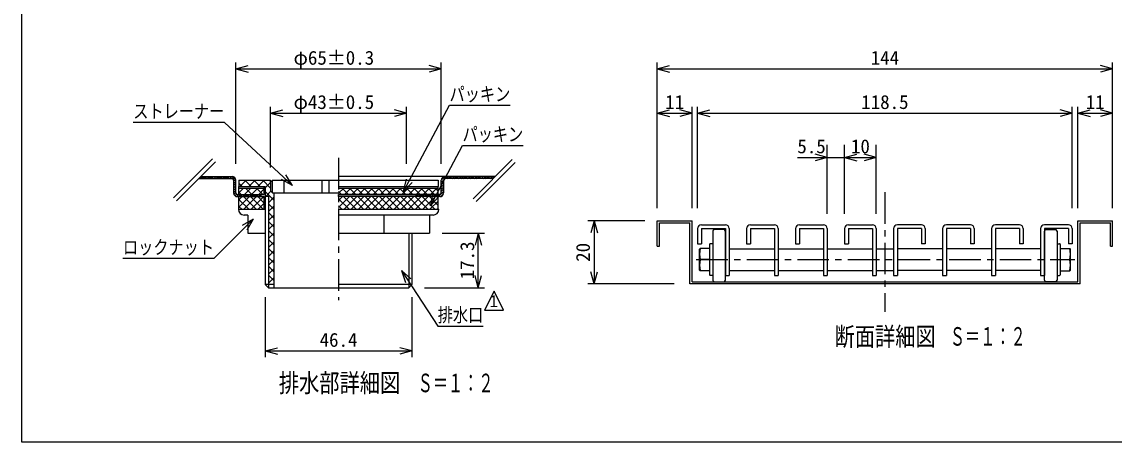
# Model space of a CAD drawing. Units: millimetres, scale not verified, with parts at other scales. Extents: x -819 to 819, y -558 to 522.
# Drawn here: x -819 to 218, y -558 to -159 of the extents above; entities that cross this region are included whole.
import ezdxf
from ezdxf.enums import TextEntityAlignment as Align

# ---------------------------------------------------------------- set-up
doc = ezdxf.new("R2010")
doc.units = ezdxf.units.MM
doc.header["$LTSCALE"] = 6
doc.linetypes.add('CHAIN1', pattern=[8, 5, -1, 1, -1])
for name, color, linetype in [('0-7_枠細線', 5, 'Continuous'), ('0-8_枠中線', 5, 'Continuous'), ('1-2_極細2', 2, 'Continuous'), ('1-3_細線2', 4, 'Continuous'), ('1-5_寸法2', 7, 'Continuous')]:
    doc.layers.add(name, color=color, linetype=linetype)
doc.styles.add('ＭＳ ゴシック', font='')
doc.styles.get('ＭＳ ゴシック').set_extended_font_data('MS Gothic')

msp = doc.modelspace()

# ---------------------------------------------------------------- linework, layer by layer
at = {"layer": '0-7_枠細線'}
for p, q in [((-370.959, -414.794), (-379.959, -432.794)), ((-361.959, -432.794), (-370.959, -414.794)), ((-379.959, -432.794), (-361.959, -432.794))]:
    msp.add_line(p, q, dxfattribs=at)
at = {"layer": '0-8_枠中線'}
msp.add_lwpolyline([(-819, -558), (-819, 522), (819, 522), (819, -558)], close=True, dxfattribs=at)
at = {"layer": '1-2_極細2'}
for p, q in [((-638.145, -289.344), (-675.185, -326.384)), ((-353.625, -290), (-390.665, -327.04)), ((-635.317, -292.173), (-672.357, -329.213)), ((-350.796, -292.828), (-387.836, -329.868)), ((-651.175, -308.031), (-619.547, -308.031)), ((-649.371, -308.031), (-647.271, -305.931)), ((-649.075, -305.931), (-619.547, -305.931)), ((-647.249, -308.031), (-645.149, -305.931)), ((-645.128, -308.031), (-643.028, -305.931)), ((-643.007, -308.031), (-640.907, -305.931)), ((-640.885, -308.031), (-638.785, -305.931)), ((-638.764, -308.031), (-636.664, -305.931)), ((-636.643, -308.031), (-634.543, -305.931)), ((-634.521, -308.031), (-632.421, -305.931)), ((-632.4, -308.031), (-630.3, -305.931)), ((-630.279, -308.031), (-628.179, -305.931)), ((-628.157, -308.031), (-626.057, -305.931)), ((-626.036, -308.031), (-623.936, -305.931)), ((-623.915, -308.031), (-621.815, -305.931)), ((-621.793, -308.031), (-619.693, -305.931)), ((-619.672, -308.031), (-617.947, -306.306)), ((-618.267, -308.747), (-616.765, -307.245)), ((-618.047, -310.648), (-616.055, -308.656)), ((-618.047, -309.531), (-618.047, -321.531)), ((-618.047, -312.769), (-615.947, -310.669)), ((-615.947, -321.531), (-615.947, -309.531)), ((-612.154, -315.531), (-606.154, -309.531)), ((-607.332, -309.531), (-601.332, -315.531)), ((-603.669, -315.531), (-597.669, -309.531)), ((-598.847, -309.531), (-592.847, -315.531)), ((-595.184, -315.531), (-589.184, -309.531)), ((-590.361, -309.531), (-582.947, -316.946)), ((-369.556, -305.931), (-518.447, -305.931)), ((-420.947, -309.616), (-417.261, -305.931)), ((-420.947, -321.531), (-420.947, -309.531)), ((-420.947, -311.737), (-418.847, -309.637)), ((-418.847, -309.531), (-418.847, -321.531)), ((-371.656, -308.031), (-417.347, -308.031)), ((-417.24, -308.031), (-415.14, -305.931)), ((-415.119, -308.031), (-413.019, -305.931)), ((-412.997, -308.031), (-410.897, -305.931)), ((-410.876, -308.031), (-408.776, -305.931)), ((-408.755, -308.031), (-406.655, -305.931)), ((-406.633, -308.031), (-404.533, -305.931)), ((-404.512, -308.031), (-402.412, -305.931)), ((-402.391, -308.031), (-400.291, -305.931)), ((-400.269, -308.031), (-398.169, -305.931)), ((-398.148, -308.031), (-396.048, -305.931)), ((-396.027, -308.031), (-393.927, -305.931)), ((-393.905, -308.031), (-391.805, -305.931)), ((-391.784, -308.031), (-389.684, -305.931)), ((-389.663, -308.031), (-387.563, -305.931)), ((-387.542, -308.031), (-385.442, -305.931)), ((-385.42, -308.031), (-383.32, -305.931)), ((-383.299, -308.031), (-381.199, -305.931)), ((-381.178, -308.031), (-379.078, -305.931)), ((-379.056, -308.031), (-376.956, -305.931)), ((-376.935, -308.031), (-374.835, -305.931)), ((-374.814, -308.031), (-372.714, -305.931)), ((-372.692, -308.031), (-370.592, -305.931)), ((-618.047, -314.89), (-615.947, -312.79)), ((-618.047, -317.012), (-615.947, -314.912)), ((-618.047, -319.133), (-615.947, -317.033)), ((-618.047, -321.254), (-615.947, -319.154)), ((-617.714, -323.043), (-615.947, -321.276)), ((-612.947, -312.401), (-609.817, -315.531)), ((-612.947, -321.414), (-608.563, -317.031)), ((-612.947, -320.887), (-610.803, -323.031)), ((-607.775, -323.031), (-601.775, -317.031)), ((-606.62, -317.031), (-600.62, -323.031)), ((-600.986, -323.031), (-594.986, -317.031)), ((-596.438, -317.031), (-590.438, -323.031)), ((-594.198, -323.031), (-588.947, -317.779)), ((-588.047, -316.879), (-582.947, -311.779)), ((-588.047, -320.331), (-579.947, -328.431)), ((-587.213, -324.531), (-582.68, -319.998)), ((-518.447, -321.95), (-513.528, -317.031)), ((-518.447, -320.352), (-515.767, -323.031)), ((-514.979, -317.031), (-508.979, -323.031)), ((-512.74, -323.031), (-506.74, -317.031)), ((-508.191, -317.031), (-502.191, -323.031)), ((-505.951, -323.031), (-499.951, -317.031)), ((-501.403, -317.031), (-495.403, -323.031)), ((-499.163, -323.031), (-493.163, -317.031)), ((-494.615, -317.031), (-488.615, -323.031)), ((-492.375, -323.031), (-486.375, -317.031)), ((-487.826, -317.031), (-481.826, -323.031)), ((-485.587, -323.031), (-479.587, -317.031)), ((-481.038, -317.031), (-475.038, -323.031)), ((-478.798, -323.031), (-472.798, -317.031)), ((-474.25, -317.031), (-468.25, -323.031)), ((-472.01, -323.031), (-466.01, -317.031)), ((-467.462, -317.031), (-461.462, -323.031)), ((-465.222, -323.031), (-459.222, -317.031)), ((-460.673, -317.031), (-454.673, -323.031)), ((-458.434, -323.031), (-452.434, -317.031)), ((-453.885, -317.031), (-447.885, -323.031)), ((-451.646, -323.031), (-445.646, -317.031)), ((-447.097, -317.031), (-441.097, -323.031)), ((-444.857, -323.031), (-438.857, -317.031)), ((-440.309, -317.031), (-434.309, -323.031)), ((-438.069, -323.031), (-432.069, -317.031)), ((-433.521, -317.031), (-427.521, -323.031)), ((-431.281, -323.031), (-425.281, -317.031)), ((-426.732, -317.031), (-423.947, -319.816)), ((-423.733, -325.131), (-418.847, -320.244)), ((-420.947, -313.859), (-418.847, -311.759)), ((-420.947, -315.98), (-418.847, -313.88)), ((-420.947, -318.101), (-418.847, -316.001)), ((-420.947, -320.223), (-418.847, -318.123)), ((-616.802, -324.253), (-615.308, -322.759)), ((-615.424, -324.996), (-613.459, -323.031)), ((-614.447, -323.031), (-591.947, -323.031)), ((-613.438, -325.131), (-611.338, -323.031)), ((-612.947, -334.991), (-603.086, -325.131)), ((-612.947, -328.203), (-609.875, -325.131)), ((-612.947, -327.675), (-603.491, -337.131)), ((-611.316, -325.131), (-609.216, -323.031)), ((-609.195, -325.131), (-607.095, -323.031)), ((-608.703, -325.131), (-596.703, -337.131)), ((-608.298, -337.131), (-596.298, -325.131)), ((-607.074, -325.131), (-604.974, -323.031)), ((-604.952, -325.131), (-602.852, -323.031)), ((-602.831, -325.131), (-600.731, -323.031)), ((-601.914, -325.131), (-589.914, -337.131)), ((-601.51, -337.131), (-589.51, -325.131)), ((-600.71, -325.131), (-598.61, -323.031)), ((-598.588, -325.131), (-596.488, -323.031)), ((-596.467, -325.131), (-594.367, -323.031)), ((-595.126, -325.131), (-588.947, -331.31)), ((-594.722, -337.131), (-588.947, -331.355)), ((-594.346, -325.131), (-592.246, -323.031)), ((-592.224, -325.131), (-591.947, -324.853)), ((-585.047, -330.85), (-579.947, -325.75)), ((-422.447, -323.031), (-518.447, -323.031)), ((-518.447, -335.526), (-508.051, -325.131)), ((-518.447, -328.738), (-514.84, -325.131)), ((-518.447, -327.14), (-508.456, -337.131)), ((-513.667, -325.131), (-501.667, -337.131)), ((-513.263, -337.131), (-501.263, -325.131)), ((-506.879, -325.131), (-494.879, -337.131)), ((-506.475, -337.131), (-494.475, -325.131)), ((-500.091, -325.131), (-488.091, -337.131)), ((-499.687, -337.131), (-487.687, -325.131)), ((-493.303, -325.131), (-481.303, -337.131)), ((-492.898, -337.131), (-480.898, -325.131)), ((-486.515, -325.131), (-474.515, -337.131)), ((-486.11, -337.131), (-474.11, -325.131)), ((-479.726, -325.131), (-467.726, -337.131)), ((-479.322, -337.131), (-467.322, -325.131)), ((-472.938, -325.131), (-460.938, -337.131)), ((-472.534, -337.131), (-460.534, -325.131)), ((-466.15, -325.131), (-454.15, -337.131)), ((-465.746, -337.131), (-453.746, -325.131)), ((-459.362, -325.131), (-447.362, -337.131)), ((-458.957, -337.131), (-446.957, -325.131)), ((-452.573, -325.131), (-440.573, -337.131)), ((-452.169, -337.131), (-440.169, -325.131)), ((-445.785, -325.131), (-433.785, -337.131)), ((-445.381, -337.131), (-433.381, -325.131)), ((-444.947, -325.131), (-444.947, -323.031)), ((-444.947, -325.131), (-442.847, -323.031)), ((-442.825, -325.131), (-440.725, -323.031)), ((-440.704, -325.131), (-438.604, -323.031)), ((-438.997, -325.131), (-426.997, -337.131)), ((-438.593, -337.131), (-426.593, -325.131)), ((-438.583, -325.131), (-436.483, -323.031)), ((-436.461, -325.131), (-434.361, -323.031)), ((-434.34, -325.131), (-432.24, -323.031)), ((-432.219, -325.131), (-430.119, -323.031)), ((-432.209, -325.131), (-423.947, -333.393)), ((-431.804, -337.131), (-423.947, -329.273)), ((-430.097, -325.131), (-427.997, -323.031)), ((-427.976, -325.131), (-425.876, -323.031)), ((-425.855, -325.131), (-423.755, -323.031)), ((-425.421, -325.131), (-423.947, -326.605)), ((-424.493, -323.031), (-423.947, -322.485)), ((-421.48, -324.998), (-418.979, -322.497)), ((-612.947, -334.463), (-610.279, -337.131)), ((-585.047, -331.816), (-579.947, -336.916)), ((-585.047, -339.335), (-579.947, -334.235)), ((-585.047, -340.301), (-579.947, -345.401)), ((-518.447, -333.928), (-515.244, -337.131)), ((-425.016, -337.131), (-423.947, -336.061)), ((-585.047, -347.82), (-579.947, -342.72)), ((-585.047, -348.787), (-579.947, -353.887)), ((-585.047, -356.305), (-579.947, -351.205)), ((-216, -371.931), (-216, -347.931)), ((-216, -347.931), (-183, -347.931)), ((-213.9, -371.931), (-213.9, -350.031)), ((-213.9, -350.031), (-185.1, -350.031)), ((-185.1, -407.931), (-185.1, -350.031)), ((-183, -405.831), (-183, -347.931)), ((183, -405.831), (183, -347.931)), ((183, -347.931), (216, -347.931)), ((185.1, -407.931), (185.1, -350.031)), ((185.1, -350.031), (213.9, -350.031)), ((213.9, -371.931), (213.9, -350.031)), ((216, -371.931), (216, -347.931)), ((-585.047, -357.272), (-579.947, -362.372)), ((-585.047, -364.791), (-579.947, -359.691)), ((-585.047, -365.757), (-579.947, -370.857)), ((-585.047, -373.276), (-579.947, -368.176)), ((-216, -371.931), (-213.9, -371.931)), ((213.9, -371.931), (216, -371.931)), ((-585.047, -374.243), (-579.947, -379.343)), ((-585.047, -381.761), (-579.947, -376.661)), ((-585.047, -382.728), (-579.947, -387.828)), ((-585.047, -390.247), (-579.947, -385.147)), ((-585.047, -391.213), (-579.947, -396.313)), ((-585.047, -398.732), (-579.947, -393.632)), ((-166.34, -384.831), (-175.354, -384.831)), ((166.34, -384.831), (175.354, -384.831)), ((-585.047, -399.698), (-579.947, -404.798)), ((-585.047, -407.217), (-579.947, -402.117)), ((-585.047, -408.184), (-584.7, -408.531)), ((185.1, -407.931), (-185.1, -407.931)), ((-183, -405.831), (183, -405.831))]:
    msp.add_line(p, q, dxfattribs=at)
at = {"layer": '1-2_極細2', "linetype": 'CHAIN1'}
for p, q in [((-518.447, -288.323), (-518.447, -423.33)), ((0, -320.787), (0, -434.292)), ((-179.1, -384.831), (180.281, -384.831))]:
    msp.add_line(p, q, dxfattribs=at)
at = {"layer": '1-2_極細2'}
for points in [[(-614.447, -325.131), (-591.947, -325.131), (-591.947, -323.031)], [(-422.447, -325.131), (-518.447, -325.131), (-518.447, -323.031)]]:
    msp.add_lwpolyline(points, dxfattribs=at)
for centre, radius, start, end in [((-619.547, -309.531), 3.6, 0, 90), ((-619.547, -309.531), 1.5, 0, 90), ((-417.347, -309.531), 3.6, 90, 180), ((-417.347, -309.531), 1.5, 90, 180), ((-614.447, -321.531), 3.6, 180, 270), ((-614.447, -321.531), 1.5, 180, 270), ((-422.447, -321.531), 1.5, 270, 360), ((-422.447, -321.531), 3.6, 270, 360), ((-152.68, -379.58), 23.274, 166.96433, 193.03802), ((152.68, -379.58), 23.274, 346.96198, 13.03567), ((-152.68, -390.081), 23.274, 166.96198, 193.03567), ((152.68, -390.081), 23.274, 346.96433, 13.03802)]:
    msp.add_arc(centre, radius, start, end, dxfattribs=at)
at = {"layer": '1-3_細線2'}
for p, q in [((-612.947, -309.531), (-582.947, -309.531)), ((-612.947, -309.531), (-612.947, -315.531)), ((-582.947, -311.331), (-582.947, -309.531)), ((-581.147, -309.531), (-582.947, -311.331)), ((-581.147, -321.531), (-581.147, -309.531)), ((-581.147, -309.531), (-518.447, -309.531)), ((-570.497, -309.531), (-570.497, -321.531)), ((-534.497, -309.531), (-534.497, -321.531)), ((-527.747, -309.531), (-527.747, -321.531)), ((-518.447, -309.531), (-423.947, -309.531)), ((-423.947, -309.531), (-423.947, -315.531)), ((-612.947, -315.531), (-588.047, -315.531)), ((-612.947, -317.031), (-612.947, -315.531)), ((-612.947, -323.031), (-612.947, -317.031)), ((-588.947, -323.031), (-588.947, -317.031)), ((-588.047, -315.531), (-588.047, -408.531)), ((-582.947, -311.331), (-582.947, -319.731)), ((-581.147, -321.531), (-582.947, -319.731)), ((-518.447, -315.531), (-423.947, -315.531)), ((-518.447, -317.031), (-423.947, -317.031)), ((-423.947, -317.031), (-423.947, -315.531)), ((-423.947, -323.031), (-423.947, -317.031)), ((-612.947, -323.031), (-588.947, -323.031)), ((-612.947, -325.131), (-588.947, -325.131)), ((-612.947, -337.131), (-612.947, -325.131)), ((-588.947, -337.131), (-588.947, -325.131)), ((-581.147, -321.531), (-518.447, -321.531)), ((-518.447, -323.031), (-423.947, -323.031)), ((-423.947, -337.131), (-423.947, -325.131)), ((-613.547, -337.131), (-588.047, -337.131)), ((-612.947, -337.131), (-588.047, -337.131)), ((-518.447, -337.131), (-423.347, -337.131)), ((-604.697, -342.531), (-608.147, -342.531)), ((-604.697, -342.531), (-604.697, -359.631)), ((-428.747, -342.531), (-518.447, -342.531)), ((-475.322, -359.631), (-475.322, -342.531)), ((-432.197, -342.531), (-432.197, -359.631)), ((-174.15, -351.831), (-151.35, -351.831)), ((-127.65, -351.831), (-104.85, -351.831)), ((-81.15, -351.831), (-58.35, -351.831)), ((-34.65, -351.831), (-11.85, -351.831)), ((34.65, -351.831), (11.85, -351.831)), ((81.15, -351.831), (58.35, -351.831)), ((127.65, -351.831), (104.85, -351.831)), ((174.15, -351.831), (151.35, -351.831)), ((-604.697, -359.631), (-588.047, -359.631)), ((-518.447, -359.631), (-432.197, -359.631)), ((-451.847, -359.631), (-451.847, -411.531)), ((-448.847, -359.631), (-448.847, -408.531)), ((-177.75, -355.431), (-177.75, -369.831)), ((-174.15, -355.431), (-151.35, -355.431)), ((-174.15, -355.431), (-174.15, -369.831)), ((-163.35, -357.831), (-163.35, -404.331)), ((-152.85, -356.331), (-161.85, -356.331)), ((-151.35, -355.431), (-151.35, -399.831)), ((-151.35, -404.331), (-151.35, -357.831)), ((-147.75, -355.431), (-147.75, -399.831)), ((-131.25, -355.431), (-131.25, -369.831)), ((-127.65, -355.431), (-104.85, -355.431)), ((-127.65, -355.431), (-127.65, -369.831)), ((-104.85, -355.431), (-104.85, -399.831)), ((-101.25, -355.431), (-101.25, -399.831)), ((-84.75, -355.431), (-84.75, -369.831)), ((-81.15, -355.431), (-81.15, -369.831)), ((-54.75, -355.431), (-54.75, -399.831)), ((-38.25, -355.431), (-38.25, -369.831)), ((-34.65, -355.431), (-34.65, -369.831)), ((-8.25, -355.431), (-8.25, -399.831)), ((8.25, -355.431), (8.25, -399.831)), ((34.65, -355.431), (34.65, -369.831)), ((38.25, -355.431), (38.25, -369.831)), ((54.75, -355.431), (54.75, -399.831)), ((81.15, -355.431), (58.35, -355.431)), ((58.35, -355.431), (58.35, -399.831)), ((81.15, -355.431), (81.15, -369.831)), ((84.75, -355.431), (84.75, -369.831)), ((101.25, -355.431), (101.25, -399.831)), ((127.65, -355.431), (104.85, -355.431)), ((104.85, -355.431), (104.85, -399.831)), ((127.65, -355.431), (127.65, -369.831)), ((131.25, -355.431), (131.25, -369.831)), ((147.75, -355.431), (147.75, -399.831)), ((151.35, -355.431), (151.35, -399.831)), ((174.15, -355.431), (151.35, -355.431)), ((151.35, -404.331), (151.35, -357.831)), ((152.85, -356.331), (161.85, -356.331)), ((163.35, -357.831), (163.35, -404.331)), ((174.15, -355.431), (174.15, -369.831)), ((177.75, -355.431), (177.75, -369.831)), ((-177.75, -369.831), (-174.15, -369.831)), ((-166.34, -370.431), (-166.34, -386.331)), ((-163.35, -369.831), (-165.74, -369.831)), ((-131.25, -369.831), (-127.65, -369.831)), ((-84.75, -369.831), (-81.15, -369.831)), ((-38.25, -369.831), (-34.65, -369.831)), ((38.25, -369.831), (34.65, -369.831)), ((84.75, -369.831), (81.15, -369.831)), ((131.25, -369.831), (127.65, -369.831)), ((163.35, -369.831), (165.74, -369.831)), ((166.34, -370.431), (166.34, -386.331)), ((177.75, -369.831), (174.15, -369.831)), ((-175.954, -394.731), (-175.954, -374.931)), ((-166.34, -374.331), (-175.354, -374.331)), ((-147.75, -374.481), (-104.85, -374.481)), ((-101.25, -374.481), (-58.35, -374.481)), ((-54.75, -374.481), (-11.85, -374.481)), ((-8.25, -374.481), (8.25, -374.481)), ((54.75, -374.481), (11.85, -374.481)), ((101.25, -374.481), (58.35, -374.481)), ((147.75, -374.481), (104.85, -374.481)), ((151.35, -377.076), (151.35, -388.986)), ((166.34, -374.331), (175.354, -374.331)), ((175.954, -394.731), (175.954, -374.931)), ((-166.34, -386.331), (-166.34, -399.231)), ((166.34, -386.331), (166.34, -399.231)), ((-166.34, -395.331), (-175.354, -395.331)), ((-163.35, -399.831), (-165.74, -399.831)), ((-151.35, -399.831), (-147.75, -399.831)), ((-147.75, -395.181), (-104.85, -395.181)), ((-104.85, -399.831), (-101.25, -399.831)), ((-101.25, -395.181), (-58.35, -395.181)), ((-58.35, -399.831), (-54.75, -399.831)), ((-54.75, -395.181), (-11.85, -395.181)), ((-11.85, -399.831), (-8.25, -399.831)), ((-8.25, -395.181), (8.25, -395.181)), ((8.25, -399.831), (11.85, -399.831)), ((54.75, -395.181), (11.85, -395.181)), ((54.75, -399.831), (58.35, -399.831)), ((101.25, -395.181), (58.35, -395.181)), ((101.25, -399.831), (104.85, -399.831)), ((147.75, -395.181), (104.85, -395.181)), ((147.75, -399.831), (151.35, -399.831)), ((163.35, -399.831), (165.74, -399.831)), ((166.34, -395.331), (175.354, -395.331)), ((-579.947, -408.531), (-588.047, -408.531)), ((-585.047, -411.531), (-588.047, -408.531)), ((-585.047, -411.531), (-518.447, -411.531)), ((-448.847, -408.531), (-518.447, -408.531)), ((-518.447, -411.531), (-451.847, -411.531)), ((-451.847, -411.531), (-448.847, -408.531)), ((-161.85, -405.831), (-152.85, -405.831)), ((161.85, -405.831), (152.85, -405.831))]:
    msp.add_line(p, q, dxfattribs=at)
for points in [[(-612.947, -317.031), (-588.947, -317.031), (-588.947, -315.531)], [(-588.047, -324.531), (-585.047, -324.531), (-585.047, -411.531)], [(-581.147, -321.531), (-579.947, -321.531), (-579.947, -411.531)], [(-81.15, -355.431), (-58.35, -355.431), (-58.35, -399.831)], [(-34.65, -355.431), (-11.85, -355.431), (-11.85, -399.831)], [(34.65, -355.431), (11.85, -355.431), (11.85, -399.831)]]:
    msp.add_lwpolyline(points, dxfattribs=at)
for centre, radius, start, end in [((-608.147, -337.131), 5.4, 180, 270), ((-428.747, -337.131), 5.4, 270, 360), ((-174.15, -355.431), 3.6, 90, 180), ((-151.35, -355.431), 3.6, 360, 90), ((-127.65, -355.431), 3.6, 90, 180), ((-104.85, -355.431), 3.6, 360, 90), ((-81.15, -355.431), 3.6, 90, 180), ((-58.35, -355.431), 3.6, 360, 90), ((-34.65, -355.431), 3.6, 90, 180), ((-11.85, -355.431), 3.6, 360, 90), ((11.85, -355.431), 3.6, 90, 180), ((34.65, -355.431), 3.6, 0, 90), ((58.35, -355.431), 3.6, 90, 180), ((81.15, -355.431), 3.6, 0, 90), ((104.85, -355.431), 3.6, 90, 180), ((127.65, -355.431), 3.6, 0, 90), ((151.35, -355.431), 3.6, 90, 180), ((174.15, -355.431), 3.6, 0, 90), ((-161.85, -357.831), 1.5, 90, 180), ((-152.85, -357.831), 1.5, 0, 90), ((152.85, -357.831), 1.5, 90, 180), ((161.85, -357.831), 1.5, 0, 90), ((-165.74, -370.431), 0.6, 90, 180), ((165.74, -370.431), 0.6, 0, 90), ((-175.354, -374.931), 0.6, 90, 180), ((175.354, -374.931), 0.6, 0, 90), ((-175.354, -394.731), 0.6, 180, 270), ((-165.74, -399.231), 0.6, 180, 270), ((165.74, -399.231), 0.6, 270, 360), ((175.354, -394.731), 0.6, 270, 360), ((-161.85, -404.331), 1.5, 180, 270), ((-152.85, -404.331), 1.5, 270, 360), ((152.85, -404.331), 1.5, 180, 270), ((161.85, -404.331), 1.5, 270, 360)]:
    msp.add_arc(centre, radius, start, end, dxfattribs=at)
at = {"layer": '1-5_寸法2'}
for p, q in [((-615.947, -293.931), (-615.947, -197.931)), ((-615.947, -203.931), (-604.355, -200.825)), ((-615.947, -203.931), (-604.355, -207.037)), ((-615.947, -203.931), (-420.947, -203.931)), ((-420.947, -203.931), (-432.538, -200.825)), ((-420.947, -203.931), (-432.538, -207.037)), ((-420.947, -293.931), (-420.947, -197.931)), ((-216, -335.931), (-216, -197.931)), ((-216, -203.931), (-204.409, -200.825)), ((-216, -203.931), (-204.409, -207.037)), ((-216, -203.931), (216, -203.931)), ((216, -203.931), (204.409, -200.825)), ((216, -203.931), (204.409, -207.037)), ((216, -335.931), (216, -197.931)), ((-582.947, -297.531), (-582.947, -239.931)), ((-582.947, -245.931), (-571.355, -242.825)), ((-582.947, -245.931), (-571.355, -249.037)), ((-582.947, -245.931), (-453.947, -245.931)), ((-453.947, -245.931), (-465.538, -242.825)), ((-453.947, -245.931), (-465.538, -249.037)), ((-453.947, -293.931), (-453.947, -239.931)), ((-216, -335.931), (-216, -239.931)), ((-216, -245.931), (-204.409, -242.825)), ((-216, -245.931), (-204.409, -249.037)), ((-216, -245.931), (-183, -245.931)), ((-183, -245.931), (-194.591, -242.825)), ((-183, -245.931), (-194.591, -249.037)), ((-183, -335.931), (-183, -239.931)), ((-177.75, -335.931), (-177.75, -239.931)), ((-177.75, -245.931), (-166.159, -242.825)), ((-177.75, -245.931), (-166.159, -249.037)), ((-177.75, -245.931), (177.75, -245.931)), ((177.75, -245.931), (166.159, -242.825)), ((177.75, -245.931), (166.159, -249.037)), ((177.75, -335.931), (177.75, -239.931)), ((183, -335.931), (183, -239.931)), ((183, -245.931), (194.591, -242.825)), ((183, -245.931), (194.591, -249.037)), ((183, -245.931), (216, -245.931)), ((216, -245.931), (204.409, -242.825)), ((216, -245.931), (204.409, -249.037)), ((216, -335.931), (216, -239.931)), ((-54.75, -341.331), (-54.75, -275.931)), ((-38.25, -341.331), (-38.25, -275.931)), ((-8.25, -341.331), (-8.25, -275.931)), ((-83.115, -287.931), (-38.25, -287.931)), ((-54.75, -287.931), (-66.341, -284.825)), ((-54.75, -287.931), (-66.341, -291.037)), ((-38.25, -287.931), (-26.659, -284.825)), ((-38.25, -287.931), (-26.659, -291.037)), ((-38.25, -287.931), (-8.25, -287.931)), ((-8.25, -287.931), (-19.841, -284.825)), ((-8.25, -287.931), (-19.841, -291.037)), ((-562.077, -314.475), (-572.699, -308.893)), ((-562.077, -314.475), (-568.485, -304.33)), ((-456.803, -320.331), (-454.092, -308.641)), ((-456.803, -320.331), (-448.61, -311.563)), ((-431.358, -333.703), (-428.647, -322.014)), ((-431.358, -333.703), (-423.165, -324.935)), ((-599.409, -346.409), (-609.801, -352.409)), ((-599.409, -346.409), (-605.409, -356.801)), ((-228, -347.931), (-282, -347.931)), ((-276, -347.931), (-279.106, -359.522)), ((-276, -347.931), (-272.894, -359.522)), ((-276, -347.931), (-276, -407.931)), ((-420.197, -359.631), (-379.847, -359.631)), ((-385.847, -359.631), (-388.952, -371.222)), ((-385.847, -359.631), (-382.741, -371.222)), ((-385.847, -411.531), (-385.847, -359.631)), ((-458.683, -395.094), (-449.76, -403.117)), ((-458.683, -395.094), (-454.968, -406.504)), ((-385.847, -411.531), (-388.952, -399.94)), ((-385.847, -411.531), (-382.741, -399.94)), ((-276, -407.931), (-279.106, -396.34)), ((-276, -407.931), (-272.894, -396.34)), ((-436.847, -411.531), (-379.847, -411.531)), ((-200.1, -407.931), (-282, -407.931)), ((-588.047, -420.54), (-588.047, -477.531)), ((-448.847, -420.54), (-448.847, -477.531)), ((-588.047, -471.531), (-576.455, -468.425)), ((-588.047, -471.531), (-576.455, -474.637)), ((-588.047, -471.531), (-448.847, -471.531)), ((-448.847, -471.531), (-460.438, -468.425)), ((-448.847, -471.531), (-460.438, -474.637))]:
    msp.add_line(p, q, dxfattribs=at)
for points in [[(-456.803, -320.331), (-413.139, -238.413), (-355.539, -238.413)], [(-562.077, -314.475), (-626.858, -254.651), (-713.258, -254.651)], [(-431.358, -333.703), (-400.835, -276.44), (-343.235, -276.44)], [(-599.409, -346.409), (-636.666, -383.666), (-723.066, -383.666)], [(-458.683, -395.094), (-424.373, -447.851), (-381.173, -447.851)]]:
    msp.add_lwpolyline(points, dxfattribs=at)

# ---------------------------------------------------------------- texts
at = {"layer": '0-7_枠細線', "style": 'ＭＳ ゴシック'}
for s, height, width, p in [('１', 11, 0.8, (-377.121, -433.163)), ('断面詳細図', 17.6, 0.8, (-47.838, -471.901)), ('Ｓ＝１：２', 17.6, 0.6, (61.558, -471.756)), ('排水部詳細図', 17.6, 0.8, (-575.163, -515.907)), ('Ｓ＝１：２', 17.6, 0.6, (-443.436, -515.907))]:
    msp.add_text(s, height=height, dxfattribs=dict(at, width=width)).set_placement(p, align=Align.BOTTOM_LEFT)
at = {"layer": '1-5_寸法2', "style": 'ＭＳ ゴシック'}
for s, p in [('φ65±0.3', (-561.197, -203.931)), ('144', (-13.5, -203.931)), ('φ43±0.5', (-561.197, -245.931)), ('11', (-208.5, -245.931)), ('118.5', (-22.5, -245.931)), ('11', (190.5, -245.931)), ('5.5', (-83.115, -287.931)), ('10', (-32.25, -287.931)), ('46.4', (-536.447, -471.531))]:
    msp.add_text(s, height=13.2, dxfattribs=at).set_placement(p, align=Align.BOTTOM_LEFT)
at = {"layer": '1-5_寸法2', "style": 'ＭＳ ゴシック', "width": 0.8}
for s, p in [('パッキン', (-413.139, -238.413)), ('ストレーナー', (-713.258, -254.651)), ('パッキン', (-400.835, -276.44)), ('ロックナット', (-723.066, -383.666)), ('排水口', (-424.373, -447.851))]:
    msp.add_text(s, height=13.2, dxfattribs=at).set_placement(p, align=Align.BOTTOM_LEFT)
at = {"layer": '1-5_寸法2', "style": 'ＭＳ ゴシック'}
for s, p in [('17.3', (-385.847, -403.581)), ('20', (-276, -386.931))]:
    msp.add_text(s, height=13.2, rotation=90, dxfattribs=at).set_placement(p, align=Align.BOTTOM_LEFT)

doc.saveas('drawing.dxf')
